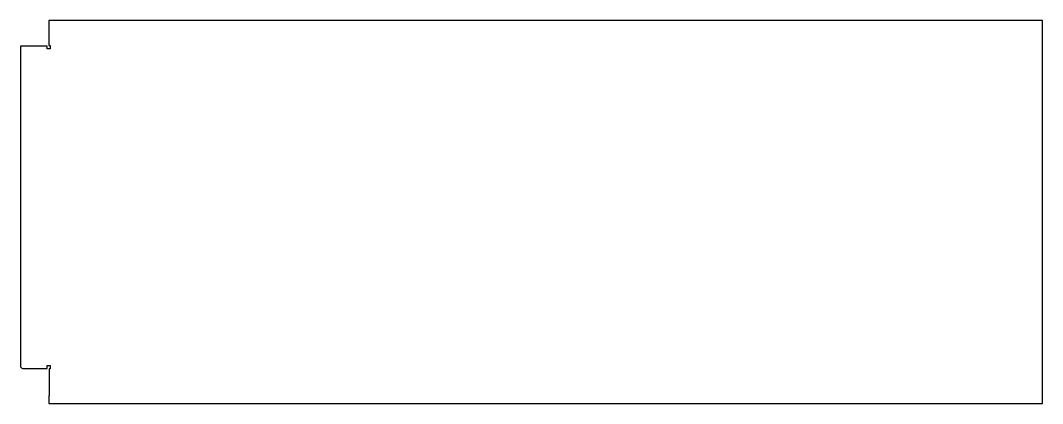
# Model space of a CAD drawing. Header units: millimetres. Extents: x -1115 to 0, y -418 to 0.
import ezdxf

# ---------------------------------------------------------------- set-up
doc = ezdxf.new("R2010")
doc.units = ezdxf.units.MM
doc.layers.get('0').update_dxf_attribs({"linetype": 'CONTINUOUS'})

msp = doc.modelspace()

# ---------------------------------------------------------------- linework, layer by layer
for p, q in [((0, 0), (-1083.9, 0)), ((0, -418.3), (0, 0)), ((-1083.9, 0), (-1083.9, -27.4)), ((-1085.9, -28), (-1114.9, -28)), ((-1114.9, -28), (-1114.9, -377.1)), ((-1085.9, -31), (-1085.9, -28)), ((-1082.3, -31), (-1085.9, -31)), ((-1083.9, -27.4), (-1082.3, -27.4)), ((-1082.3, -27.4), (-1082.3, -31)), ((-1085.9, -379.8), (-1085.9, -376.8)), ((-1085.9, -376.8), (-1082.3, -376.8)), ((-1082.3, -376.8), (-1082.3, -380.4)), ((-1112.1, -379.8), (-1085.9, -379.8)), ((-1082.3, -380.4), (-1083.4, -380.4)), ((-1083.4, -380.4), (-1083.4, -409.4)), ((-1083.4, -409.4), (-1083.9, -409.4)), ((-1083.8, -409.9), (-1083.8, -418.3)), ((-1083.8, -418.3), (0, -418.3))]:
    msp.add_line(p, q)
msp.add_arc((-1112.1, -377.1), 2.75, 180, 270)
msp.add_open_spline([(-1083.9, -409.4), (-1083.8, -409.4), (-1083.8, -409.5), (-1083.8, -409.5), (-1083.8, -409.6), (-1083.8, -409.6), (-1083.8, -409.7), (-1083.8, -409.7), (-1083.8, -409.8), (-1083.8, -409.9)], degree=3, knots=[0, 0, 0, 0, 0.00963016, 0.00963016, 0.00963016, 0.03856289, 0.03856289, 0.03856289, 0.06389032, 0.06389032, 0.06389032, 0.06389032])

doc.saveas('drawing.dxf')
